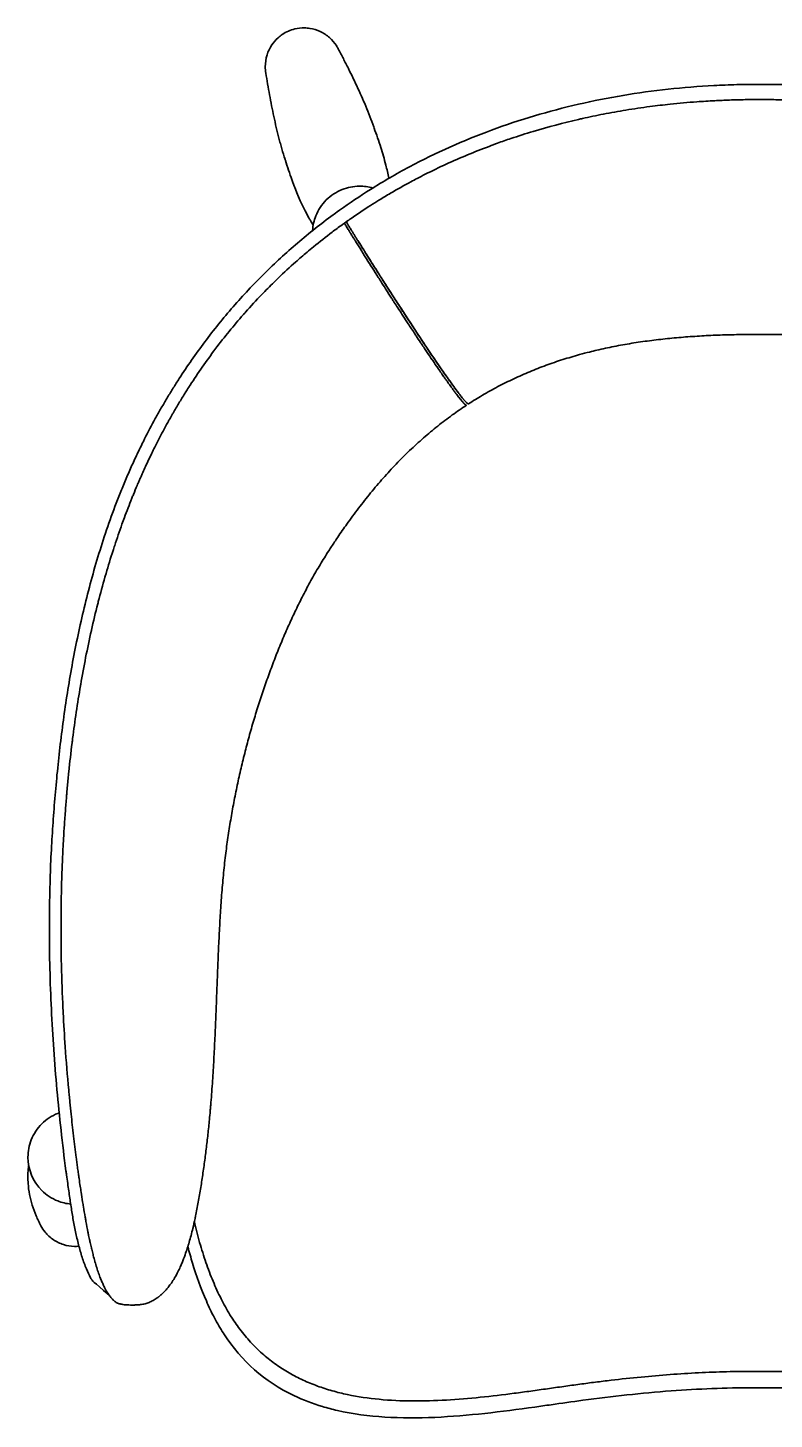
# Model space of a CAD drawing. Header units: millimetres. Extents: x -419 to 2485, y 567 to 1671.
# Drawn here: x 795 to 1113, y 906 to 1499 of the extents above; entities that cross this region are included whole.
import ezdxf

# ---------------------------------------------------------------- set-up
doc = ezdxf.new("R2010")
doc.units = ezdxf.units.MM
doc.header["$LTSCALE"] = 0.7

# ---------------------------------------------------------------- blocks, each defined once
blk = doc.blocks.new('ManOfParts_FrenchmanStreet_ArmChair')
at = {"linetype": 'Continuous', "lineweight": 35}
blk.add_lwpolyline([(0, 555.08), (0, 555.08)], dxfattribs=at)
blk.add_lwpolyline([(0, 555.08), (0, 555.08)], dxfattribs=at)
for points, knots in [([(-210.57, 562.6), (-210.58, 564.31), (-210.31, 566.02), (-209.8, 567.64), (-209.33, 569.13), (-208.64, 570.55), (-207.78, 571.84), (-207.02, 572.97), (-206.13, 574), (-205.12, 574.91), (-204.55, 575.43), (-203.94, 575.9), (-203.3, 576.33), (-201.66, 577.43), (-199.83, 578.24), (-197.92, 578.69), (-196.6, 579), (-195.23, 579.15), (-193.87, 579.13), (-193.1, 579.12), (-192.32, 579.05), (-191.56, 578.93), (-190.02, 578.69), (-188.52, 578.23), (-187.11, 577.56), (-185.69, 576.9), (-184.37, 576.02), (-183.19, 574.98), (-182.08, 573.99), (-181.09, 572.85), (-180.28, 571.6), (-179.99, 571.15), (-179.72, 570.68), (-179.47, 570.21)], [0, 0, 0, 0, 1, 1, 1, 2, 2, 2, 3, 3, 3, 4, 4, 4, 5, 5, 5, 6, 6, 6, 7, 7, 7, 8, 8, 8, 9, 9, 9, 10, 10, 10, 11, 11, 11, 11]), ([(-179.47, 570.21), (-178.74, 568.81), (-178.02, 567.42), (-177.3, 566.02), (-176.58, 564.62), (-175.86, 563.22), (-175.16, 561.82), (-173.76, 559), (-172.39, 556.17), (-171.07, 553.32), (-169.75, 550.46), (-168.48, 547.59), (-167.29, 544.68), (-166.1, 541.77), (-164.98, 538.83), (-163.97, 535.85)], [0, 0, 0, 0, 1, 1, 1, 2, 2, 2, 3, 3, 3, 4, 4, 4, 5, 5, 5, 5]), ([(-202.08, 523.12), (-202.57, 524.61), (-203.04, 526.11), (-203.48, 527.62), (-203.7, 528.39), (-203.92, 529.15), (-204.13, 529.92), (-204.34, 530.67), (-204.54, 531.42), (-204.73, 532.17), (-205.53, 535.21), (-206.24, 538.27), (-206.91, 541.35), (-207.57, 544.42), (-208.18, 547.5), (-208.74, 550.6), (-209.03, 552.14), (-209.3, 553.69), (-209.56, 555.24), (-209.83, 556.79), (-210.09, 558.34), (-210.34, 559.89)], [0, 0, 0, 0, 1, 1, 1, 2, 2, 2, 3, 3, 3, 4, 4, 4, 5, 5, 5, 6, 6, 6, 7, 7, 7, 7]), ([(-178.88, 501.52), (-174.59, 504.58), (-170.22, 507.51), (-165.78, 510.3), (-160.34, 513.71), (-154.8, 516.92), (-149.16, 519.93), (-137.85, 525.96), (-126.14, 531.18), (-114.13, 535.61), (-102.1, 540.05), (-89.75, 543.7), (-77.18, 546.59), (-70.89, 548.04), (-64.55, 549.29), (-58.16, 550.36), (-51.78, 551.43), (-45.36, 552.31), (-38.9, 553.01), (-32.45, 553.71), (-25.97, 554.23), (-19.48, 554.57), (-16.23, 554.75), (-12.99, 554.87), (-9.74, 554.96), (-6.49, 555.04), (-3.25, 555.08), (0, 555.08)], [0, 0, 0, 0, 1, 1, 1, 2, 2, 2, 3, 3, 3, 4, 4, 4, 5, 5, 5, 6, 6, 6, 7, 7, 7, 8, 8, 8, 9, 9, 9, 9]), ([(178.88, 501.52), (174.59, 504.58), (170.22, 507.51), (165.78, 510.3), (160.34, 513.71), (154.8, 516.92), (149.16, 519.93), (137.85, 525.96), (126.14, 531.18), (114.13, 535.61), (102.1, 540.05), (89.75, 543.7), (77.18, 546.59), (70.89, 548.04), (64.55, 549.29), (58.16, 550.36), (51.78, 551.43), (45.36, 552.31), (38.9, 553.01), (32.45, 553.71), (25.97, 554.23), (19.48, 554.57), (16.23, 554.75), (12.99, 554.87), (9.74, 554.96), (6.49, 555.04), (3.25, 555.08), (0, 555.08)], [0, 0, 0, 0, 1, 1, 1, 2, 2, 2, 3, 3, 3, 4, 4, 4, 5, 5, 5, 6, 6, 6, 7, 7, 7, 8, 8, 8, 9, 9, 9, 9]), ([(0, 548.61), (-0.92, 548.61), (-1.84, 548.6), (-2.75, 548.6), (-5.02, 548.58), (-7.28, 548.54), (-9.54, 548.49), (-10.63, 548.46), (-11.72, 548.43), (-12.82, 548.39), (-14.9, 548.32), (-16.99, 548.23), (-19.07, 548.12), (-21.61, 547.99), (-24.15, 547.83), (-26.69, 547.65), (-30.49, 547.37), (-34.28, 547.03), (-38.07, 546.63), (-40.94, 546.33), (-43.82, 545.99), (-46.68, 545.61), (-50.1, 545.16), (-53.5, 544.66), (-56.89, 544.11), (-60.1, 543.58), (-63.29, 543.01), (-66.48, 542.4), (-69.48, 541.81), (-72.48, 541.18), (-75.47, 540.51), (-76.02, 540.39), (-76.57, 540.27), (-77.12, 540.14), (-83.61, 538.64), (-90.04, 536.95), (-96.4, 535.04), (-99.58, 534.08), (-102.75, 533.07), (-105.9, 532.01), (-107.8, 531.37), (-109.69, 530.71), (-111.58, 530.03), (-112.8, 529.59), (-114.01, 529.14), (-115.22, 528.68), (-121.4, 526.36), (-127.48, 523.83), (-133.47, 521.07), (-136.47, 519.7), (-139.44, 518.27), (-142.39, 516.78), (-143.56, 516.19), (-144.72, 515.59), (-145.88, 514.98), (-146.76, 514.53), (-147.63, 514.07), (-148.5, 513.6), (-151.42, 512.03), (-154.31, 510.41), (-157.17, 508.73), (-158.86, 507.74), (-160.54, 506.73), (-162.2, 505.7), (-163.36, 504.99), (-164.52, 504.26), (-165.67, 503.53), (-168.47, 501.74), (-171.24, 499.9), (-173.98, 497.99), (-174.68, 497.51), (-175.37, 497.02), (-176.07, 496.52)], [0, 0, 0, 0, 1, 1, 1, 2, 2, 2, 3, 3, 3, 4, 4, 4, 5, 5, 5, 6, 6, 6, 7, 7, 7, 8, 8, 8, 9, 9, 9, 10, 10, 10, 11, 11, 11, 12, 12, 12, 13, 13, 13, 14, 14, 14, 15, 15, 15, 16, 16, 16, 17, 17, 17, 18, 18, 18, 19, 19, 19, 20, 20, 20, 21, 21, 21, 22, 22, 22, 23, 23, 23, 24, 24, 24, 24]), ([(0, 548.61), (0.92, 548.61), (1.84, 548.6), (2.75, 548.6), (5.02, 548.58), (7.28, 548.54), (9.54, 548.49), (10.63, 548.46), (11.72, 548.43), (12.82, 548.39), (14.9, 548.32), (16.99, 548.23), (19.07, 548.12), (21.61, 547.99), (24.15, 547.83), (26.69, 547.65), (30.49, 547.37), (34.28, 547.03), (38.07, 546.63), (40.94, 546.33), (43.82, 545.99), (46.68, 545.61), (50.1, 545.16), (53.5, 544.66), (56.89, 544.11), (60.1, 543.58), (63.29, 543.01), (66.48, 542.4), (69.48, 541.81), (72.48, 541.18), (75.47, 540.51), (76.02, 540.39), (76.57, 540.27), (77.12, 540.14), (83.61, 538.64), (90.04, 536.95), (96.4, 535.04), (99.58, 534.08), (102.75, 533.07), (105.9, 532.01), (107.8, 531.37), (109.69, 530.71), (111.58, 530.03), (112.8, 529.59), (114.01, 529.14), (115.22, 528.68), (121.4, 526.36), (127.48, 523.83), (133.47, 521.07), (136.47, 519.7), (139.44, 518.27), (142.39, 516.78), (143.56, 516.19), (144.72, 515.59), (145.88, 514.98), (146.76, 514.53), (147.63, 514.07), (148.5, 513.6), (151.42, 512.03), (154.31, 510.41), (157.17, 508.73), (158.86, 507.74), (160.54, 506.73), (162.2, 505.7), (163.36, 504.99), (164.52, 504.26), (165.67, 503.53), (168.47, 501.74), (171.24, 499.9), (173.98, 497.99), (174.68, 497.51), (175.37, 497.02), (176.07, 496.52)], [0, 0, 0, 0, 1, 1, 1, 2, 2, 2, 3, 3, 3, 4, 4, 4, 5, 5, 5, 6, 6, 6, 7, 7, 7, 8, 8, 8, 9, 9, 9, 10, 10, 10, 11, 11, 11, 12, 12, 12, 13, 13, 13, 14, 14, 14, 15, 15, 15, 16, 16, 16, 17, 17, 17, 18, 18, 18, 19, 19, 19, 20, 20, 20, 21, 21, 21, 22, 22, 22, 23, 23, 23, 24, 24, 24, 24]), ([(-164.19, 536.46), (-163.18, 533.76), (-162.22, 531.01), (-161.32, 528.17), (-160.57, 525.78), (-159.85, 523.3), (-159.19, 520.7), (-158.74, 518.9), (-158.3, 517), (-157.92, 515.05)], [0, 0, 0, 0, 1, 1, 1, 2, 2, 2, 3, 3, 3, 3]), ([(-190.14, 495.12), (-190.55, 495.77), (-190.94, 496.41), (-191.32, 497.05), (-191.54, 497.43), (-191.76, 497.81), (-191.97, 498.19), (-192.72, 499.51), (-193.41, 500.82), (-194.05, 502.12), (-196.25, 506.55), (-198.07, 511.11), (-199.58, 515.39), (-200.57, 518.19), (-201.46, 520.98), (-202.27, 523.74)], [1.53144, 1.53144, 1.53144, 1.53144, 2, 2, 2, 3, 3, 3, 4, 4, 4, 5, 5, 5, 6, 6, 6, 6]), ([(-190.41, 492.8), (-190.28, 494.94), (-189.82, 497.05), (-189.02, 499.05), (-188.01, 501.59), (-186.49, 503.9), (-184.56, 505.84), (-182.63, 507.76), (-180.33, 509.28), (-177.79, 510.28), (-175.46, 511.21), (-172.97, 511.69), (-170.46, 511.7), (-168.54, 511.71), (-166.64, 511.44), (-164.8, 510.91)], [0.152973, 0.152973, 0.152973, 0.152973, 1, 1, 1, 2, 2, 2, 3, 3, 3, 4, 4, 4, 4.867088, 4.867088, 4.867088, 4.867088]), ([(-295.47, 92.41), (-296.23, 98.18), (-296.93, 103.95), (-297.57, 109.73), (-298.21, 115.47), (-298.78, 121.2), (-299.3, 126.95), (-300.33, 138.36), (-301.13, 149.76), (-301.68, 161.22), (-302.23, 172.7), (-302.53, 184.13), (-302.53, 195.64), (-302.54, 203.18), (-302.42, 210.56), (-302.16, 218.11), (-302.02, 222.21), (-301.83, 226.5), (-301.6, 230.61), (-301.39, 234.55), (-301.15, 238.24), (-300.86, 242.18), (-300.59, 246.05), (-300.28, 249.92), (-299.95, 253.79), (-299.27, 261.53), (-298.47, 269.28), (-297.51, 277.02), (-296.55, 284.78), (-295.43, 292.54), (-294.14, 300.28), (-292.84, 308.05), (-291.37, 315.8), (-289.68, 323.52), (-288.83, 327.39), (-287.93, 331.26), (-286.98, 335.11), (-286.02, 338.97), (-285.01, 342.82), (-283.93, 346.66), (-282.85, 350.51), (-281.71, 354.34), (-280.5, 358.15), (-279.29, 361.98), (-278.02, 365.79), (-276.67, 369.58), (-275.32, 373.39), (-273.89, 377.17), (-272.39, 380.92), (-271.64, 382.81), (-270.87, 384.68), (-270.08, 386.55), (-269.68, 387.49), (-269.28, 388.43), (-268.88, 389.36), (-268.47, 390.29), (-268.06, 391.23), (-267.64, 392.16), (-266.81, 394.01), (-265.98, 395.8), (-265.12, 397.64), (-264.26, 399.45), (-263.38, 401.26), (-262.49, 403.05), (-261.03, 405.96), (-259.53, 408.85), (-257.97, 411.71), (-257.6, 412.38), (-257.23, 413.06), (-256.86, 413.73), (-256.48, 414.41), (-256.09, 415.09), (-255.71, 415.77), (-255.33, 416.45), (-254.94, 417.12), (-254.55, 417.8), (-253.77, 419.14), (-252.98, 420.48), (-252.18, 421.82), (-251.38, 423.15), (-250.56, 424.49), (-249.74, 425.81), (-248.91, 427.14), (-248.07, 428.47), (-247.21, 429.79), (-243.79, 435.08), (-240.16, 440.29), (-236.34, 445.38), (-232.5, 450.5), (-228.46, 455.49), (-224.25, 460.33), (-220.02, 465.19), (-215.61, 469.89), (-211.04, 474.42), (-206.45, 478.96), (-201.71, 483.33), (-196.82, 487.5), (-191.91, 491.69), (-186.87, 495.69), (-181.7, 499.48), (-181.05, 499.96), (-180.4, 500.43), (-178.88, 501.52)], [0, 0, 0, 0, 1, 1, 1, 2, 2, 2, 3, 3, 3, 4, 4, 4, 5, 5, 5, 6, 6, 6, 7, 7, 7, 8, 8, 8, 9, 9, 9, 10, 10, 10, 11, 11, 11, 12, 12, 12, 13, 13, 13, 14, 14, 14, 15, 15, 15, 16, 16, 16, 17, 17, 17, 18, 18, 18, 19, 19, 19, 20, 20, 20, 21, 21, 21, 22, 22, 22, 23, 23, 23, 24, 24, 24, 25, 25, 25, 26, 26, 26, 27, 27, 27, 28, 28, 28, 29, 29, 29, 30, 30, 30, 31, 31, 31, 32, 32, 32, 33, 33, 33, 33.976838, 33.976838, 33.976838, 33.976838]), ([(-176.07, 496.52), (-177.21, 495.71), (-177.54, 495.48), (-177.86, 495.24), (-179.28, 494.22), (-180.69, 493.18), (-182.09, 492.12), (-184.75, 490.11), (-187.38, 488.05), (-189.97, 485.93), (-190.91, 485.16), (-191.84, 484.38), (-192.77, 483.6), (-194.41, 482.23), (-196.02, 480.83), (-197.63, 479.41), (-200.13, 477.19), (-202.59, 474.92), (-205, 472.6), (-205.61, 472.01), (-206.22, 471.43), (-206.82, 470.83), (-208.61, 469.08), (-210.37, 467.3), (-212.11, 465.5), (-214.43, 463.07), (-216.72, 460.6), (-218.95, 458.08), (-219.26, 457.73), (-219.57, 457.38), (-219.88, 457.03), (-224, 452.33), (-227.94, 447.49), (-231.7, 442.52), (-231.74, 442.46), (-231.79, 442.39), (-231.84, 442.33), (-235.63, 437.3), (-239.22, 432.16), (-242.6, 426.93), (-242.67, 426.82), (-242.74, 426.72), (-242.81, 426.61), (-243.25, 425.92), (-243.7, 425.22), (-244.14, 424.53), (-244.46, 424.02), (-244.78, 423.51), (-245.09, 423), (-245.21, 422.82), (-245.32, 422.63), (-245.44, 422.45), (-245.87, 421.75), (-246.29, 421.06), (-246.72, 420.36), (-246.93, 420.01), (-247.14, 419.66), (-247.35, 419.31), (-247.4, 419.22), (-247.46, 419.13), (-247.51, 419.04), (-247.67, 418.78), (-247.82, 418.52), (-247.98, 418.25), (-248.4, 417.55), (-248.81, 416.85), (-249.22, 416.15), (-249.42, 415.8), (-249.63, 415.44), (-249.83, 415.09), (-249.83, 415.08), (-249.84, 415.07), (-249.84, 415.06), (-249.96, 414.86), (-250.08, 414.66), (-250.19, 414.45), (-250.4, 414.1), (-250.6, 413.75), (-250.8, 413.4), (-250.86, 413.29), (-250.92, 413.17), (-250.99, 413.06), (-251.12, 412.82), (-251.26, 412.57), (-251.4, 412.33), (-251.64, 411.9), (-251.88, 411.47), (-252.11, 411.05), (-252.27, 410.77), (-252.42, 410.49), (-252.58, 410.21), (-252.77, 409.86), (-252.96, 409.51), (-253.15, 409.16), (-253.17, 409.13), (-253.19, 409.09), (-253.21, 409.05), (-253.82, 407.93), (-254.42, 406.8), (-255.02, 405.66), (-255.8, 404.16), (-256.58, 402.65), (-257.34, 401.14), (-257.44, 400.93), (-257.54, 400.73), (-257.65, 400.52), (-258.06, 399.69), (-258.47, 398.85), (-258.88, 398.01), (-259.34, 397.07), (-259.79, 396.13), (-260.23, 395.18), (-260.24, 395.18), (-260.24, 395.18), (-260.24, 395.18), (-260.68, 394.24), (-261.12, 393.29), (-261.56, 392.34), (-261.95, 391.49), (-262.33, 390.64), (-262.72, 389.79), (-262.75, 389.71), (-262.79, 389.62), (-262.83, 389.54), (-263.04, 389.06), (-263.26, 388.58), (-263.47, 388.1), (-263.62, 387.75), (-263.77, 387.4), (-263.93, 387.05), (-263.98, 386.92), (-264.04, 386.79), (-264.1, 386.65), (-264.31, 386.17), (-264.52, 385.69), (-264.73, 385.2), (-264.85, 384.91), (-264.98, 384.61), (-265.1, 384.31), (-265.65, 383.03), (-266.18, 381.74), (-266.71, 380.45), (-266.93, 379.91), (-267.16, 379.36), (-267.38, 378.81), (-268.48, 376.07), (-269.53, 373.33), (-270.56, 370.57), (-270.91, 369.61), (-271.26, 368.66), (-271.6, 367.71), (-272.67, 364.73), (-273.7, 361.74), (-274.69, 358.73), (-274.93, 357.99), (-275.17, 357.25), (-275.41, 356.5), (-276.45, 353.28), (-277.44, 350.05), (-278.38, 346.8), (-278.54, 346.28), (-278.69, 345.75), (-278.84, 345.22), (-279.84, 341.75), (-280.78, 338.27), (-281.68, 334.78), (-281.76, 334.47), (-281.84, 334.16), (-281.91, 333.86), (-282.86, 330.15), (-283.75, 326.42), (-284.59, 322.69), (-284.61, 322.61), (-284.63, 322.53), (-284.65, 322.45), (-286.36, 314.83), (-287.87, 307.18), (-289.19, 299.51), (-289.22, 299.32), (-289.26, 299.13), (-289.29, 298.94), (-290.57, 291.47), (-291.67, 283.98), (-292.62, 276.48), (-292.7, 275.85), (-292.78, 275.22), (-292.86, 274.59), (-293.36, 270.52), (-293.82, 266.45), (-294.24, 262.37), (-294.44, 260.34), (-294.64, 258.32), (-294.83, 256.29), (-294.91, 255.33), (-295, 254.38), (-295.08, 253.42), (-295.09, 253.35), (-295.09, 253.29), (-295.1, 253.23), (-295.15, 252.7), (-295.19, 252.18), (-295.23, 251.65), (-295.41, 249.62), (-295.57, 247.58), (-295.72, 245.55), (-295.81, 244.32), (-295.9, 243.1), (-295.99, 241.88), (-296.04, 241.08), (-296.1, 240.28), (-296.15, 239.48), (-296.28, 237.47), (-296.41, 235.46), (-296.52, 233.44), (-296.58, 232.41), (-296.63, 231.38), (-296.69, 230.35), (-296.74, 229.27), (-296.8, 228.19), (-296.85, 227.11), (-296.95, 224.88), (-297.04, 222.65), (-297.13, 220.42), (-297.16, 219.52), (-297.19, 218.63), (-297.22, 217.73), (-297.23, 217.4), (-297.24, 217.07), (-297.25, 216.75), (-297.32, 214.72), (-297.37, 212.68), (-297.41, 210.65), (-297.5, 206.65), (-297.55, 202.65), (-297.56, 198.65), (-297.57, 197.39), (-297.57, 196.14), (-297.57, 194.89), (-297.56, 193.78), (-297.56, 192.68), (-297.55, 191.57), (-297.53, 188.46), (-297.49, 185.35), (-297.43, 182.25), (-297.31, 176.07), (-297.11, 169.9), (-296.83, 163.74), (-296.77, 162.39), (-296.71, 161.05), (-296.64, 159.7), (-296.4, 154.89), (-296.11, 150.08), (-295.78, 145.27), (-295.35, 139.11), (-294.85, 132.96), (-294.28, 126.81), (-294.22, 126.1), (-294.15, 125.38), (-294.08, 124.66), (-293.99, 123.67), (-293.89, 122.68), (-293.79, 121.7), (-293.62, 119.99), (-293.45, 118.29), (-293.27, 116.59), (-292.94, 113.5), (-292.6, 110.42), (-292.23, 107.34), (-292.23, 107.27), (-292.22, 107.21), (-292.21, 107.14), (-291.86, 104.13), (-291.48, 101.12), (-291.09, 98.11), (-290.99, 97.33), (-290.89, 96.55), (-290.79, 95.78), (-290.69, 95), (-290.58, 94.23), (-290.48, 93.45), (-290.37, 92.68), (-290.26, 91.9), (-290.16, 91.12), (-290.13, 90.93), (-290.1, 90.73), (-290.08, 90.54), (-290.05, 90.34), (-290.02, 90.15), (-289.99, 89.96), (-289.99, 89.89), (-289.98, 89.83), (-289.97, 89.76), (-289.96, 89.7), (-289.95, 89.64), (-289.94, 89.59)], [0, 0, 0, 0, 1, 1, 1, 2, 2, 2, 3, 3, 3, 4, 4, 4, 5, 5, 5, 6, 6, 6, 7, 7, 7, 8, 8, 8, 9, 9, 9, 10, 10, 10, 11, 11, 11, 12, 12, 12, 13, 13, 13, 14, 14, 14, 15, 15, 15, 16, 16, 16, 17, 17, 17, 18, 18, 18, 19, 19, 19, 20, 20, 20, 21, 21, 21, 22, 22, 22, 23, 23, 23, 24, 24, 24, 25, 25, 25, 26, 26, 26, 27, 27, 27, 28, 28, 28, 29, 29, 29, 30, 30, 30, 31, 31, 31, 32, 32, 32, 33, 33, 33, 34, 34, 34, 35, 35, 35, 36, 36, 36, 37, 37, 37, 38, 38, 38, 39, 39, 39, 40, 40, 40, 41, 41, 41, 42, 42, 42, 43, 43, 43, 44, 44, 44, 45, 45, 45, 46, 46, 46, 47, 47, 47, 48, 48, 48, 49, 49, 49, 50, 50, 50, 51, 51, 51, 52, 52, 52, 53, 53, 53, 54, 54, 54, 55, 55, 55, 56, 56, 56, 57, 57, 57, 58, 58, 58, 59, 59, 59, 60, 60, 60, 61, 61, 61, 62, 62, 62, 63, 63, 63, 64, 64, 64, 65, 65, 65, 66, 66, 66, 67, 67, 67, 68, 68, 68, 69, 69, 69, 70, 70, 70, 71, 71, 71, 72, 72, 72, 73, 73, 73, 74, 74, 74, 75, 75, 75, 76, 76, 76, 77, 77, 77, 78, 78, 78, 79, 79, 79, 80, 80, 80, 81, 81, 81, 82, 82, 82, 83, 83, 83, 84, 84, 84, 85, 85, 85, 86, 86, 86, 87, 87, 87, 88, 88, 88, 89, 89, 89, 90, 90, 90, 91, 91, 91, 92, 92, 92, 93, 93, 93, 94, 94, 94, 95, 95, 95, 96, 96, 96, 97, 97, 97, 98, 98, 98, 98]), ([(-174.6, 492.25), (-174.66, 492.35), (-174.72, 492.45), (-174.78, 492.54), (-174.94, 492.79), (-175.09, 493.04), (-175.25, 493.29), (-175.56, 493.79), (-175.86, 494.28), (-176.16, 494.76), (-176.41, 495.16), (-176.65, 495.56), (-176.88, 495.94)], [0, 0, 0, 0, 1, 1, 1, 2, 2, 2, 3, 3, 3, 4, 4, 4, 4]), ([(-176.07, 496.52), (-175.82, 496.11), (-175.55, 495.68), (-175.29, 495.24), (-174.99, 494.77), (-174.69, 494.28), (-174.38, 493.78), (-174.23, 493.54), (-174.08, 493.29), (-173.92, 493.04), (-173.88, 492.97), (-173.83, 492.9), (-173.79, 492.83)], [0, 0, 0, 0, 1, 1, 1, 2, 2, 2, 3, 3, 3, 4, 4, 4, 4]), ([(-172, 488.08), (-172.25, 488.48), (-172.49, 488.87), (-172.74, 489.27), (-172.96, 489.62), (-173.18, 489.97), (-173.4, 490.32), (-173.52, 490.52), (-173.65, 490.72), (-173.77, 490.92), (-173.89, 491.11), (-174.01, 491.31), (-174.13, 491.5), (-174.26, 491.7), (-174.39, 491.9), (-174.51, 492.1), (-174.54, 492.15), (-174.57, 492.2), (-174.6, 492.25), (-174.6, 492.25), (-174.6, 492.25), (-174.6, 492.25)], [0, 0, 0, 0, 1, 1, 1, 2, 2, 2, 3, 3, 3, 4, 4, 4, 5, 5, 5, 6, 6, 6, 7, 7, 7, 7]), ([(-173.79, 492.83), (-173.77, 492.8), (-173.76, 492.77), (-173.74, 492.74), (-173.71, 492.7), (-173.68, 492.65), (-173.65, 492.6), (-173.53, 492.4), (-173.4, 492.2), (-173.28, 492), (-173.16, 491.81), (-173.04, 491.61), (-172.91, 491.42), (-172.79, 491.22), (-172.67, 491.02), (-172.54, 490.83), (-172.33, 490.48), (-172.11, 490.13), (-171.89, 489.78), (-171.65, 489.39), (-171.41, 489.01), (-171.17, 488.62)], [0, 0, 0, 0, 1, 1, 1, 2, 2, 2, 3, 3, 3, 4, 4, 4, 5, 5, 5, 6, 6, 6, 7, 7, 7, 7]), ([(-171.98, 488.05), (-171.24, 486.87), (-170.51, 485.69), (-169.76, 484.51), (-169.35, 483.85), (-168.94, 483.2), (-168.52, 482.54), (-167.77, 481.34), (-167.01, 480.14), (-166.26, 478.94), (-166.22, 478.87), (-166.17, 478.81), (-166.13, 478.74), (-165.34, 477.48), (-164.54, 476.23), (-163.75, 474.97), (-163.42, 474.45), (-163.09, 473.93), (-162.76, 473.41), (-162.3, 472.69), (-161.84, 471.97), (-161.38, 471.25), (-160.68, 470.16), (-159.99, 469.08), (-159.31, 468), (-159.22, 467.86), (-159.13, 467.73), (-159.04, 467.59), (-158.27, 466.38), (-157.5, 465.19), (-156.74, 464.01), (-156.48, 463.6), (-156.21, 463.19), (-155.95, 462.77), (-155.46, 462.02), (-154.98, 461.28), (-154.5, 460.54), (-153.9, 459.6), (-153.3, 458.68), (-152.71, 457.77), (-152.58, 457.58), (-152.45, 457.38), (-152.33, 457.19), (-151.62, 456.09), (-150.92, 455.02), (-150.23, 453.97), (-150.03, 453.67), (-149.84, 453.37), (-149.64, 453.07), (-149.16, 452.33), (-148.69, 451.61), (-148.22, 450.9), (-147.72, 450.15), (-147.23, 449.4), (-146.75, 448.67), (-146.6, 448.44), (-146.44, 448.21), (-146.29, 447.98), (-145.67, 447.03), (-145.05, 446.11), (-144.45, 445.21), (-144.32, 445.01), (-144.18, 444.8), (-144.05, 444.6), (-143.59, 443.92), (-143.14, 443.25), (-142.7, 442.59), (-142.31, 442), (-141.92, 441.42), (-141.54, 440.85), (-140.82, 439.79), (-140.14, 438.78), (-139.47, 437.8), (-139.39, 437.68), (-139.31, 437.56), (-139.22, 437.43), (-138.48, 436.34), (-137.77, 435.31), (-137.1, 434.33), (-136.93, 434.08), (-136.76, 433.84), (-136.6, 433.6), (-136.1, 432.88), (-135.62, 432.19), (-135.16, 431.53), (-134.78, 430.99), (-134.42, 430.47), (-134.06, 429.96), (-133.83, 429.64), (-133.61, 429.33), (-133.39, 429.02), (-133.03, 428.5), (-132.67, 428), (-132.33, 427.52), (-132.17, 427.3), (-132.01, 427.07), (-131.85, 426.86), (-131.83, 426.84), (-131.82, 426.81), (-131.8, 426.79), (-131.48, 426.34), (-131.16, 425.91), (-130.86, 425.5), (-130.7, 425.27), (-130.54, 425.06), (-130.38, 424.84), (-130.24, 424.64), (-130.09, 424.45), (-129.95, 424.26), (-129.66, 423.87), (-129.39, 423.51), (-129.12, 423.16), (-129.12, 423.15), (-129.12, 423.15), (-129.11, 423.14), (-129.07, 423.09), (-129.03, 423.04), (-128.99, 422.98)], [0, 0, 0, 0, 1, 1, 1, 2, 2, 2, 3, 3, 3, 4, 4, 4, 5, 5, 5, 6, 6, 6, 7, 7, 7, 8, 8, 8, 9, 9, 9, 10, 10, 10, 11, 11, 11, 12, 12, 12, 13, 13, 13, 14, 14, 14, 15, 15, 15, 16, 16, 16, 17, 17, 17, 18, 18, 18, 19, 19, 19, 20, 20, 20, 21, 21, 21, 22, 22, 22, 23, 23, 23, 24, 24, 24, 25, 25, 25, 26, 26, 26, 27, 27, 27, 28, 28, 28, 29, 29, 29, 30, 30, 30, 31, 31, 31, 32, 32, 32, 33, 33, 33, 34, 34, 34, 35, 35, 35, 36, 36, 36, 37, 37, 37, 38, 38, 38, 39, 39, 39, 39]), ([(-171.15, 488.6), (-169.46, 485.9), (-167.76, 483.19), (-166.06, 480.5), (-165.21, 479.15), (-164.36, 477.8), (-163.5, 476.45), (-162.65, 475.1), (-161.79, 473.76), (-160.94, 472.41)], [0, 0, 0, 0, 1, 1, 1, 2, 2, 2, 3, 3, 3, 3]), ([(-128.31, 423.75), (-128.31, 423.75), (-128.31, 423.75), (-128.31, 423.75), (-128.58, 424.1), (-128.86, 424.48), (-129.15, 424.87), (-129.28, 425.04), (-129.41, 425.22), (-129.54, 425.39), (-129.71, 425.63), (-129.89, 425.87), (-130.07, 426.11), (-130.36, 426.51), (-130.66, 426.92), (-130.97, 427.34), (-131, 427.39), (-131.03, 427.43), (-131.06, 427.48), (-131.53, 428.13), (-132.03, 428.83), (-132.56, 429.57), (-132.79, 429.9), (-133.03, 430.24), (-133.28, 430.59), (-133.62, 431.07), (-133.96, 431.56), (-134.32, 432.08), (-134.8, 432.77), (-135.3, 433.48), (-135.82, 434.23), (-135.97, 434.45), (-136.12, 434.66), (-136.27, 434.88), (-136.94, 435.86), (-137.65, 436.9), (-138.39, 437.99), (-138.49, 438.13), (-138.6, 438.28), (-138.7, 438.44), (-139.34, 439.39), (-140.02, 440.38), (-140.71, 441.41), (-141.11, 442), (-141.51, 442.6), (-141.93, 443.22), (-142.35, 443.85), (-142.78, 444.5), (-143.22, 445.16), (-143.37, 445.38), (-143.52, 445.61), (-143.68, 445.84), (-144.27, 446.73), (-144.89, 447.66), (-145.51, 448.61), (-145.65, 448.81), (-145.79, 449.02), (-145.93, 449.23), (-146.42, 449.98), (-146.92, 450.74), (-147.44, 451.52), (-147.89, 452.21), (-148.35, 452.91), (-148.82, 453.63), (-149.03, 453.94), (-149.24, 454.26), (-149.45, 454.58), (-150.13, 455.63), (-150.83, 456.7), (-151.54, 457.79), (-151.65, 457.97), (-151.77, 458.15), (-151.89, 458.34), (-152.49, 459.25), (-153.09, 460.19), (-153.71, 461.13), (-154.18, 461.86), (-154.65, 462.6), (-155.13, 463.34), (-155.4, 463.76), (-155.67, 464.17), (-155.94, 464.6), (-156.69, 465.77), (-157.46, 466.95), (-158.23, 468.16), (-158.31, 468.29), (-158.4, 468.43), (-158.49, 468.57), (-159.18, 469.64), (-159.87, 470.72), (-160.56, 471.81), (-161.02, 472.53), (-161.48, 473.25), (-161.94, 473.98), (-162.27, 474.49), (-162.59, 475.01), (-162.92, 475.52), (-163.71, 476.77), (-164.5, 478.02), (-165.3, 479.28), (-165.35, 479.35), (-165.4, 479.43), (-165.45, 479.51), (-166.19, 480.69), (-166.94, 481.88), (-167.68, 483.06), (-168.1, 483.73), (-168.53, 484.41), (-168.95, 485.09), (-169.69, 486.26), (-170.42, 487.43), (-171.15, 488.59)], [0, 0, 0, 0, 1, 1, 1, 2, 2, 2, 3, 3, 3, 4, 4, 4, 5, 5, 5, 6, 6, 6, 7, 7, 7, 8, 8, 8, 9, 9, 9, 10, 10, 10, 11, 11, 11, 12, 12, 12, 13, 13, 13, 14, 14, 14, 15, 15, 15, 16, 16, 16, 17, 17, 17, 18, 18, 18, 19, 19, 19, 20, 20, 20, 21, 21, 21, 22, 22, 22, 23, 23, 23, 24, 24, 24, 25, 25, 25, 26, 26, 26, 27, 27, 27, 28, 28, 28, 29, 29, 29, 30, 30, 30, 31, 31, 31, 32, 32, 32, 33, 33, 33, 34, 34, 34, 35, 35, 35, 36, 36, 36, 37, 37, 37, 37]), ([(-160.74, 472.1), (-160.08, 471.07), (-159.42, 470.04), (-158.76, 469.01), (-158.12, 467.99), (-157.47, 466.98), (-156.82, 465.97), (-156.15, 464.93), (-155.48, 463.9), (-154.82, 462.86), (-154.17, 461.86), (-153.52, 460.85), (-152.86, 459.84), (-150.22, 455.77), (-147.56, 451.71), (-144.88, 447.66), (-142.2, 443.61), (-139.49, 439.58), (-136.74, 435.58), (-135.37, 433.57), (-133.98, 431.58), (-132.58, 429.6), (-131.8, 428.51), (-131.03, 427.42), (-130.24, 426.34), (-129.59, 425.46), (-128.95, 424.58), (-128.29, 423.71)], [0, 0, 0, 0, 1, 1, 1, 2, 2, 2, 3, 3, 3, 4, 4, 4, 5, 5, 5, 6, 6, 6, 7, 7, 7, 8, 8, 8, 9, 9, 9, 9]), ([(0, 448.59), (-2.64, 448.59), (-5.26, 448.58), (-7.89, 448.54), (-10.53, 448.49), (-13.2, 448.43), (-15.83, 448.34), (-18.45, 448.26), (-21.05, 448.15), (-23.66, 448.01), (-26.28, 447.86), (-28.9, 447.69), (-31.49, 447.49), (-34.08, 447.29), (-36.66, 447.06), (-39.23, 446.8), (-41.79, 446.53), (-44.35, 446.24), (-46.89, 445.9), (-49.43, 445.57), (-51.95, 445.2), (-54.47, 444.79), (-56.98, 444.38), (-59.48, 443.93), (-61.96, 443.44), (-64.44, 442.95), (-66.91, 442.42), (-69.36, 441.84), (-70.31, 441.62), (-71.34, 441.37), (-72.44, 441.09), (-73.85, 440.74), (-75.25, 440.37), (-76.65, 439.98), (-79.06, 439.32), (-81.46, 438.61), (-83.84, 437.85), (-86.22, 437.1), (-88.58, 436.29), (-90.92, 435.44), (-93.26, 434.58), (-95.58, 433.68), (-97.89, 432.72), (-100.19, 431.76), (-102.47, 430.75), (-104.74, 429.69), (-107, 428.63), (-109.25, 427.51), (-111.47, 426.34), (-113.7, 425.17), (-115.9, 423.94), (-118.08, 422.66), (-120.07, 421.48), (-122.04, 420.27), (-123.99, 419.01)], [0, 0, 0, 0, 1, 1, 1, 2, 2, 2, 3, 3, 3, 4, 4, 4, 5, 5, 5, 6, 6, 6, 7, 7, 7, 8, 8, 8, 9, 9, 9, 10, 10, 10, 11, 11, 11, 12, 12, 12, 13, 13, 13, 14, 14, 14, 15, 15, 15, 16, 16, 16, 17, 17, 17, 18, 18, 18, 18]), ([(0, 448.59), (2.64, 448.59), (5.26, 448.58), (7.89, 448.54), (10.53, 448.49), (13.2, 448.43), (15.83, 448.34), (18.45, 448.26), (21.05, 448.15), (23.66, 448.01), (26.28, 447.86), (28.9, 447.69), (31.49, 447.49), (34.08, 447.29), (36.66, 447.06), (39.23, 446.8), (41.79, 446.53), (44.35, 446.24), (46.89, 445.9), (49.43, 445.57), (51.95, 445.2), (54.47, 444.79), (56.98, 444.38), (59.48, 443.93), (61.96, 443.44), (64.44, 442.95), (66.91, 442.42), (69.36, 441.84), (70.31, 441.62), (71.34, 441.37), (72.44, 441.09), (73.85, 440.74), (75.25, 440.37), (76.65, 439.98), (79.06, 439.32), (81.46, 438.61), (83.84, 437.85), (86.22, 437.1), (88.58, 436.29), (90.92, 435.44), (93.26, 434.58), (95.58, 433.68), (97.89, 432.72), (100.19, 431.76), (102.47, 430.75), (104.74, 429.69), (107, 428.63), (109.25, 427.51), (111.47, 426.34), (113.7, 425.17), (115.9, 423.94), (118.08, 422.66), (120.07, 421.48), (122.04, 420.27), (123.99, 419.01)], [0, 0, 0, 0, 1, 1, 1, 2, 2, 2, 3, 3, 3, 4, 4, 4, 5, 5, 5, 6, 6, 6, 7, 7, 7, 8, 8, 8, 9, 9, 9, 10, 10, 10, 11, 11, 11, 12, 12, 12, 13, 13, 13, 14, 14, 14, 15, 15, 15, 16, 16, 16, 17, 17, 17, 18, 18, 18, 18]), ([(-128.99, 422.98), (-128.77, 422.69), (-128.55, 422.41), (-128.35, 422.14), (-128.24, 422), (-128.13, 421.86), (-128.02, 421.73), (-127.83, 421.48), (-127.64, 421.24), (-127.46, 421.02), (-127.33, 420.86), (-127.21, 420.71), (-127.09, 420.57), (-127.02, 420.49), (-126.96, 420.41), (-126.89, 420.33), (-126.71, 420.11), (-126.53, 419.91), (-126.37, 419.73), (-126.35, 419.7), (-126.33, 419.68), (-126.31, 419.66), (-126.17, 419.5), (-126.04, 419.36), (-125.92, 419.23), (-125.84, 419.15), (-125.76, 419.07), (-125.69, 419), (-125.66, 418.97), (-125.63, 418.94), (-125.6, 418.91), (-125.48, 418.8), (-125.38, 418.71), (-125.28, 418.63), (-125.26, 418.62), (-125.24, 418.6), (-125.22, 418.59), (-125.18, 418.56), (-125.14, 418.53), (-125.11, 418.51), (-125.06, 418.49), (-125.02, 418.47), (-124.99, 418.45), (-124.96, 418.45), (-124.94, 418.44), (-124.92, 418.44), (-124.92, 418.44), (-124.92, 418.44), (-124.92, 418.44), (-124.88, 418.43), (-124.85, 418.44), (-124.83, 418.45)], [0, 0, 0, 0, 1, 1, 1, 2, 2, 2, 3, 3, 3, 4, 4, 4, 5, 5, 5, 6, 6, 6, 7, 7, 7, 8, 8, 8, 9, 9, 9, 10, 10, 10, 11, 11, 11, 12, 12, 12, 13, 13, 13, 14, 14, 14, 15, 15, 15, 16, 16, 16, 17, 17, 17, 17]), ([(-124.96, 418.37), (-125.03, 418.41), (-125.1, 418.47), (-125.18, 418.52), (-125.29, 418.61), (-125.41, 418.71), (-125.54, 418.84), (-125.64, 418.94), (-125.75, 419.05), (-125.88, 419.18), (-126.02, 419.33), (-126.17, 419.5), (-126.34, 419.69), (-126.51, 419.87), (-126.68, 420.08), (-126.87, 420.31), (-127.05, 420.52), (-127.24, 420.75), (-127.45, 421.01), (-127.72, 421.35), (-128.02, 421.73), (-128.34, 422.14), (-128.55, 422.4), (-128.77, 422.69), (-128.99, 422.98)], [0, 0, 0, 0, 1, 1, 1, 2, 2, 2, 3, 3, 3, 4, 4, 4, 5, 5, 5, 6, 6, 6, 7, 7, 7, 8, 8, 8, 8]), ([(-124.22, 419.04), (-124.24, 419.05), (-124.26, 419.06), (-124.28, 419.07), (-124.31, 419.09), (-124.34, 419.11), (-124.38, 419.14), (-124.4, 419.16), (-124.43, 419.18), (-124.45, 419.2), (-124.55, 419.27), (-124.66, 419.37), (-124.78, 419.49), (-124.8, 419.51), (-124.82, 419.53), (-124.84, 419.55), (-124.92, 419.63), (-125.01, 419.71), (-125.1, 419.81), (-125.21, 419.93), (-125.33, 420.06), (-125.46, 420.2), (-125.49, 420.24), (-125.52, 420.27), (-125.56, 420.31), (-125.72, 420.49), (-125.89, 420.7), (-126.08, 420.92), (-126.14, 420.99), (-126.19, 421.05), (-126.24, 421.12), (-126.37, 421.27), (-126.51, 421.44), (-126.65, 421.62), (-126.82, 421.83), (-127, 422.05), (-127.18, 422.28), (-127.3, 422.43), (-127.42, 422.58), (-127.54, 422.75), (-127.78, 423.05), (-128.02, 423.37), (-128.28, 423.71), (-128.28, 423.71), (-128.29, 423.71), (-128.29, 423.71)], [0, 0, 0, 0, 1, 1, 1, 2, 2, 2, 3, 3, 3, 4, 4, 4, 5, 5, 5, 6, 6, 6, 7, 7, 7, 8, 8, 8, 9, 9, 9, 10, 10, 10, 11, 11, 11, 12, 12, 12, 13, 13, 13, 14, 14, 14, 15, 15, 15, 15]), ([(-124.84, 418.45), (-126.89, 417.11), (-128.91, 415.71), (-130.9, 414.27), (-133, 412.75), (-135.06, 411.19), (-137.09, 409.57), (-139.14, 407.93), (-141.16, 406.25), (-143.14, 404.51), (-145.15, 402.76), (-147.12, 400.95), (-149.05, 399.1), (-151, 397.24), (-152.9, 395.34), (-154.77, 393.39), (-156.66, 391.43), (-158.5, 389.42), (-160.31, 387.38), (-162.14, 385.32), (-163.92, 383.23), (-165.66, 381.1), (-167.42, 378.95), (-169.14, 376.77), (-170.82, 374.57), (-172.52, 372.34), (-174.16, 370.11), (-175.78, 367.84), (-177.11, 365.97), (-178.43, 364.07), (-179.7, 362.18), (-180.58, 360.89), (-181.43, 359.6), (-182.28, 358.3), (-182.7, 357.67), (-183.11, 357.03), (-183.51, 356.41), (-184.76, 354.46), (-185.99, 352.5), (-187.18, 350.53), (-188.39, 348.53), (-189.55, 346.52), (-190.68, 344.49), (-191.83, 342.45), (-192.93, 340.39), (-194.01, 338.32), (-195.09, 336.23), (-196.14, 334.13), (-197.16, 332.02), (-198.19, 329.89), (-199.19, 327.76), (-200.16, 325.61), (-201.13, 323.45), (-202.08, 321.28), (-203.01, 319.09), (-203.93, 316.9), (-204.84, 314.7), (-205.71, 312.49), (-206.59, 310.26), (-207.45, 308.03), (-208.28, 305.79), (-209.12, 303.53), (-209.93, 301.27), (-210.71, 299), (-211.5, 296.72), (-212.27, 294.43), (-213.01, 292.13), (-213.76, 289.82), (-214.48, 287.5), (-215.18, 285.18), (-215.88, 282.84), (-216.56, 280.5), (-217.21, 278.15), (-217.87, 275.79), (-218.5, 273.43), (-219.1, 271.06), (-219.72, 268.67), (-220.3, 266.27), (-220.86, 263.87), (-221.43, 261.46), (-221.97, 259.04), (-222.48, 256.61), (-223, 254.16), (-223.49, 251.71), (-223.96, 249.25), (-224.43, 246.78), (-224.87, 244.3), (-225.29, 241.82), (-225.71, 239.32), (-226.1, 236.81), (-226.47, 234.3), (-226.84, 231.77), (-227.18, 229.26), (-227.49, 226.71), (-227.66, 225.31), (-227.82, 223.9), (-227.97, 222.5), (-228.12, 221.1), (-228.26, 219.7), (-228.39, 218.3), (-228.66, 215.46), (-228.91, 212.63), (-229.13, 209.79), (-229.35, 206.91), (-229.54, 204.04), (-229.72, 201.17), (-229.9, 198.27), (-230.06, 195.37), (-230.2, 192.47), (-230.35, 189.54), (-230.48, 186.61), (-230.61, 183.68), (-230.66, 182.52), (-230.7, 181.41), (-230.75, 180.34), (-230.82, 178.45), (-230.9, 176.61), (-230.97, 174.81), (-231.08, 171.83), (-231.19, 168.85), (-231.31, 165.87), (-231.42, 162.87), (-231.54, 159.87), (-231.66, 156.87), (-231.79, 153.85), (-231.92, 150.83), (-232.06, 147.81), (-232.21, 144.77), (-232.36, 141.73), (-232.53, 138.69), (-232.7, 135.64), (-232.89, 132.58), (-233.1, 129.53), (-233.31, 126.47), (-233.55, 123.4), (-233.8, 120.34), (-233.84, 119.83), (-233.89, 119.32), (-233.93, 118.81), (-233.95, 118.52), (-233.98, 118.19), (-234.02, 117.81), (-234.12, 116.67), (-234.23, 115.47), (-234.35, 114.2), (-234.45, 113.15), (-234.55, 112.11), (-234.66, 111.07), (-234.87, 108.95), (-235.11, 106.87), (-235.35, 104.77), (-235.6, 102.68), (-235.85, 100.62), (-236.12, 98.52), (-236.39, 96.45), (-236.67, 94.36), (-236.97, 92.29), (-237.27, 90.22), (-237.58, 88.15), (-237.91, 86.08), (-238.23, 84.02), (-238.58, 81.95), (-238.95, 79.88), (-239.32, 77.85), (-239.71, 75.81), (-240.13, 73.77), (-240.19, 73.44), (-240.26, 73.1), (-240.33, 72.77), (-240.37, 72.58), (-240.42, 72.35), (-240.48, 72.1), (-240.78, 70.67), (-241.11, 69.23), (-241.45, 67.8), (-241.91, 65.87), (-242.42, 63.94), (-242.97, 62.04), (-243.22, 61.15), (-243.49, 60.26), (-243.77, 59.38), (-244.07, 58.44), (-244.39, 57.5), (-244.71, 56.58), (-245.12, 55.44), (-245.55, 54.32), (-246, 53.23), (-246.24, 52.64), (-246.5, 52.05), (-246.75, 51.48), (-247.07, 50.78), (-247.4, 50.09), (-247.74, 49.42), (-248.19, 48.52), (-248.67, 47.64), (-249.18, 46.78), (-249.2, 46.75), (-249.21, 46.72), (-249.23, 46.7), (-249.66, 45.97), (-250.11, 45.27), (-250.57, 44.61), (-250.95, 44.05), (-251.35, 43.52), (-251.76, 43), (-251.88, 42.84), (-252.01, 42.69), (-252.13, 42.53), (-252.37, 42.25), (-252.6, 41.97), (-252.84, 41.7), (-253.17, 41.33), (-253.51, 40.97), (-253.86, 40.62), (-254.17, 40.31), (-254.48, 40.01), (-254.81, 39.72), (-255.11, 39.45), (-255.41, 39.19), (-255.72, 38.94), (-255.84, 38.85), (-255.95, 38.76), (-256.07, 38.67), (-256.24, 38.53), (-256.42, 38.4), (-256.6, 38.28), (-256.88, 38.08), (-257.16, 37.89), (-257.45, 37.7), (-257.73, 37.52), (-258.01, 37.36), (-258.29, 37.2), (-258.57, 37.05), (-258.85, 36.9), (-259.13, 36.77), (-259.41, 36.63), (-259.69, 36.51), (-259.98, 36.39), (-260.27, 36.27), (-260.56, 36.16), (-260.85, 36.07), (-261.15, 35.97), (-261.45, 35.88), (-261.76, 35.8), (-262.08, 35.71), (-262.4, 35.64), (-262.72, 35.58), (-263.06, 35.51), (-263.41, 35.46), (-263.76, 35.41), (-264, 35.38), (-264.25, 35.36), (-264.49, 35.34)], [0, 0, 0, 0, 1, 1, 1, 2, 2, 2, 3, 3, 3, 4, 4, 4, 5, 5, 5, 6, 6, 6, 7, 7, 7, 8, 8, 8, 9, 9, 9, 10, 10, 10, 11, 11, 11, 12, 12, 12, 13, 13, 13, 14, 14, 14, 15, 15, 15, 16, 16, 16, 17, 17, 17, 18, 18, 18, 19, 19, 19, 20, 20, 20, 21, 21, 21, 22, 22, 22, 23, 23, 23, 24, 24, 24, 25, 25, 25, 26, 26, 26, 27, 27, 27, 28, 28, 28, 29, 29, 29, 30, 30, 30, 31, 31, 31, 32, 32, 32, 33, 33, 33, 34, 34, 34, 35, 35, 35, 36, 36, 36, 37, 37, 37, 38, 38, 38, 39, 39, 39, 40, 40, 40, 41, 41, 41, 42, 42, 42, 43, 43, 43, 44, 44, 44, 45, 45, 45, 46, 46, 46, 47, 47, 47, 48, 48, 48, 49, 49, 49, 50, 50, 50, 51, 51, 51, 52, 52, 52, 53, 53, 53, 54, 54, 54, 55, 55, 55, 56, 56, 56, 57, 57, 57, 58, 58, 58, 59, 59, 59, 60, 60, 60, 61, 61, 61, 62, 62, 62, 63, 63, 63, 64, 64, 64, 65, 65, 65, 66, 66, 66, 67, 67, 67, 68, 68, 68, 69, 69, 69, 70, 70, 70, 71, 71, 71, 72, 72, 72, 73, 73, 73, 74, 74, 74, 75, 75, 75, 76, 76, 76, 77, 77, 77, 78, 78, 78, 79, 79, 79, 80, 80, 80, 81, 81, 81, 82, 82, 82, 83, 83, 83, 84, 84, 84, 84]), ([(-123.99, 419.01), (-124.01, 418.99), (-124.04, 418.99), (-124.07, 418.99), (-124.07, 418.99), (-124.08, 418.99), (-124.08, 418.99), (-124.12, 419), (-124.17, 419.01), (-124.22, 419.04)], [0, 0, 0, 0, 1, 1, 1, 2, 2, 2, 3, 3, 3, 3]), ([(-311.63, 98.21), (-311.63, 100.74), (-311.15, 103.25), (-310.22, 105.6), (-309.21, 108.15), (-307.69, 110.46), (-305.75, 112.4), (-303.81, 114.34), (-301.49, 115.85), (-298.95, 116.86), (-298.75, 116.94), (-298.55, 117.02), (-298.35, 117.09)], [0, 0, 0, 0, 1, 1, 1, 2, 2, 2, 3, 3, 3, 4, 4, 4, 4]), ([(-293.45, 78.24), (-295.33, 78.42), (-297.18, 78.86), (-298.95, 79.56), (-301.49, 80.57), (-303.81, 82.09), (-305.75, 84.03), (-309.52, 87.79), (-311.63, 92.9), (-311.63, 98.21)], [0, 0, 0, 0, 1, 1, 1, 2, 2, 2, 3, 3, 3, 3]), ([(-311.71, 89.94), (-311.71, 90.97), (-311.65, 92.05), (-311.51, 93.18), (-311.46, 93.64), (-311.39, 94.12), (-311.3, 94.61)], [0, 0, 0, 0, 1, 1, 1, 2, 2, 2, 2]), ([(-284.97, 46.88), (-285.6, 48.06), (-286.19, 49.31), (-286.74, 50.63), (-287.4, 52.21), (-288.01, 53.87), (-288.57, 55.6), (-289.13, 57.31), (-289.64, 59.1), (-290.11, 60.93), (-290.57, 62.73), (-290.99, 64.58), (-291.39, 66.46), (-291.77, 68.32), (-292.13, 70.21), (-292.46, 72.11), (-292.79, 74.01), (-293.1, 75.92), (-293.39, 77.85), (-293.71, 79.95), (-293.96, 81.69), (-294.26, 83.81), (-294.42, 84.88), (-294.57, 85.94), (-294.71, 87), (-294.92, 88.47), (-295.02, 89.13), (-295.22, 90.62), (-295.3, 91.18), (-295.39, 91.82), (-295.47, 92.41)], [0, 0, 0, 0, 1, 1, 1, 2, 2, 2, 3, 3, 3, 4, 4, 4, 5, 5, 5, 6, 6, 6, 7, 7, 7, 8, 8, 8, 9, 9, 9, 10, 10, 10, 10]), ([(-272.81, 35.82), (-272.94, 35.86), (-273.08, 35.9), (-273.22, 35.95), (-273.32, 35.99), (-273.42, 36.04), (-273.52, 36.09), (-273.69, 36.16), (-273.86, 36.25), (-274.02, 36.35), (-274.14, 36.43), (-274.27, 36.5), (-274.39, 36.59), (-274.54, 36.7), (-274.69, 36.81), (-274.85, 36.94), (-274.99, 37.05), (-275.13, 37.18), (-275.27, 37.31), (-275.41, 37.44), (-275.55, 37.57), (-275.68, 37.72), (-275.85, 37.89), (-276.01, 38.07), (-276.17, 38.26), (-276.29, 38.4), (-276.41, 38.54), (-276.53, 38.7), (-276.72, 38.93), (-276.9, 39.17), (-277.08, 39.43), (-277.18, 39.58), (-277.29, 39.73), (-277.39, 39.88), (-277.59, 40.19), (-277.79, 40.51), (-277.99, 40.84), (-278.08, 40.98), (-278.16, 41.13), (-278.25, 41.28), (-278.47, 41.66), (-278.69, 42.07), (-278.9, 42.49), (-278.97, 42.62), (-279.03, 42.75), (-279.1, 42.87), (-279.34, 43.35), (-279.57, 43.85), (-279.8, 44.37), (-279.85, 44.47), (-279.89, 44.57), (-279.94, 44.68), (-280.19, 45.25), (-280.44, 45.85), (-280.68, 46.47), (-280.71, 46.54), (-280.74, 46.6), (-280.76, 46.67), (-281.03, 47.34), (-281.29, 48.04), (-281.54, 48.77), (-281.55, 48.8), (-281.56, 48.82), (-281.57, 48.85), (-281.83, 49.6), (-282.09, 50.38), (-282.35, 51.19), (-282.35, 51.22), (-282.36, 51.24), (-282.37, 51.27), (-282.62, 52.05), (-282.86, 52.86), (-283.1, 53.69), (-283.12, 53.77), (-283.14, 53.84), (-283.16, 53.92), (-283.39, 54.7), (-283.6, 55.5), (-283.82, 56.32), (-283.85, 56.46), (-283.89, 56.59), (-283.92, 56.73), (-284.12, 57.49), (-284.31, 58.27), (-284.5, 59.07), (-284.55, 59.26), (-284.6, 59.46), (-284.64, 59.65), (-284.82, 60.39), (-284.99, 61.15), (-285.16, 61.91), (-285.22, 62.17), (-285.27, 62.43), (-285.33, 62.68), (-285.48, 63.39), (-285.64, 64.11), (-285.79, 64.84), (-285.89, 65.34), (-285.99, 65.84), (-286.09, 66.35), (-286.39, 67.83), (-286.67, 69.33), (-286.95, 70.85), (-287.06, 71.48), (-287.17, 72.1), (-287.28, 72.73), (-287.53, 74.15), (-287.77, 75.58), (-288.01, 77.02), (-288.13, 77.76), (-288.25, 78.49), (-288.37, 79.23), (-288.58, 80.58), (-288.79, 81.93), (-289, 83.28), (-289.13, 84.12), (-289.26, 84.97), (-289.38, 85.81), (-289.55, 86.91), (-289.71, 88.02), (-289.87, 89.12), (-289.89, 89.27), (-289.91, 89.41), (-289.94, 89.55), (-289.94, 89.56), (-289.94, 89.57), (-289.94, 89.59)], [0, 0, 0, 0, 1, 1, 1, 2, 2, 2, 3, 3, 3, 4, 4, 4, 5, 5, 5, 6, 6, 6, 7, 7, 7, 8, 8, 8, 9, 9, 9, 10, 10, 10, 11, 11, 11, 12, 12, 12, 13, 13, 13, 14, 14, 14, 15, 15, 15, 16, 16, 16, 17, 17, 17, 18, 18, 18, 19, 19, 19, 20, 20, 20, 21, 21, 21, 22, 22, 22, 23, 23, 23, 24, 24, 24, 25, 25, 25, 26, 26, 26, 27, 27, 27, 28, 28, 28, 29, 29, 29, 30, 30, 30, 31, 31, 31, 32, 32, 32, 33, 33, 33, 34, 34, 34, 35, 35, 35, 36, 36, 36, 37, 37, 37, 38, 38, 38, 39, 39, 39, 40, 40, 40, 41, 41, 41, 42, 42, 42, 42]), ([(-306.11, 68.97), (-306.88, 70.41), (-307.53, 71.76), (-308.18, 73.26), (-308.8, 74.72), (-309.36, 76.2), (-309.83, 77.72), (-310.78, 80.75), (-311.4, 83.88), (-311.56, 87.06)], [0, 0, 0, 0, 1, 1, 1, 2, 2, 2, 3, 3, 3, 3]), ([(-289.95, 60.3), (-290.58, 60.24), (-291.23, 60.21), (-291.87, 60.22), (-293.44, 60.25), (-295.01, 60.51), (-296.52, 60.98), (-298.04, 61.46), (-299.49, 62.17), (-300.81, 63.06), (-302.14, 63.96), (-303.33, 65.06), (-304.34, 66.3), (-305.02, 67.13), (-305.61, 68.03), (-306.11, 68.97)], [0, 0, 0, 0, 1, 1, 1, 2, 2, 2, 3, 3, 3, 4, 4, 4, 5, 5, 5, 5]), ([(0, 6.97), (-0.04, 6.97), (-0.08, 6.97), (-0.12, 6.97), (-0.21, 6.97), (-0.29, 6.97), (-0.37, 6.97), (-1, 6.98), (-1.62, 6.98), (-2.24, 6.98), (-6.17, 6.98), (-10.1, 6.94), (-14.02, 6.84), (-18, 6.74), (-21.97, 6.59), (-25.94, 6.4), (-29.98, 6.19), (-34.02, 5.94), (-38.06, 5.64), (-42.2, 5.34), (-46.33, 4.98), (-50.46, 4.58), (-54.73, 4.17), (-58.99, 3.71), (-63.25, 3.21), (-65.46, 2.95), (-67.68, 2.68), (-69.89, 2.4), (-72.1, 2.12), (-74.31, 1.83), (-76.52, 1.53), (-78.82, 1.22), (-81.12, 0.9), (-83.42, 0.58), (-85.73, 0.25), (-88.03, -0.07), (-90.33, -0.4), (-92.69, -0.73), (-95.06, -1.06), (-97.42, -1.39), (-99.79, -1.71), (-102.16, -2.03), (-104.53, -2.34), (-109.33, -2.96), (-114.13, -3.54), (-118.95, -4.03), (-123.76, -4.52), (-128.57, -4.93), (-133.4, -5.21), (-138.22, -5.49), (-143.04, -5.64), (-147.87, -5.6), (-152.6, -5.57), (-157.32, -5.36), (-162.03, -4.91), (-166.56, -4.48), (-171.07, -3.83), (-175.53, -2.89), (-177.72, -2.42), (-179.89, -1.89), (-182.04, -1.28), (-184.18, -0.68), (-186.28, 0), (-188.36, 0.76), (-190.43, 1.52), (-192.47, 2.36), (-194.47, 3.28), (-196.47, 4.21), (-198.43, 5.22), (-200.34, 6.31), (-202.26, 7.42), (-204.12, 8.61), (-205.93, 9.89), (-207.76, 11.19), (-209.53, 12.58), (-211.23, 14.05), (-212.97, 15.55), (-214.63, 17.14), (-216.21, 18.81), (-217.83, 20.53), (-219.38, 22.34), (-220.83, 24.21), (-222.28, 26.08), (-223.63, 28.01), (-224.9, 30.01), (-224.96, 30.1), (-225.02, 30.18), (-225.07, 30.27), (-226.46, 32.46), (-227.73, 34.71), (-228.92, 37.01), (-230.17, 39.41), (-231.31, 41.87), (-232.38, 44.37), (-233.49, 46.98), (-234.51, 49.63), (-235.46, 52.31), (-236.45, 55.11), (-237.35, 57.94), (-238.19, 60.79), (-239.06, 63.77), (-239.85, 66.76), (-240.57, 69.78), (-240.64, 70.07), (-240.72, 70.37), (-240.79, 70.67)], [0, 0, 0, 0, 1, 1, 1, 2, 2, 2, 3, 3, 3, 4, 4, 4, 5, 5, 5, 6, 6, 6, 7, 7, 7, 8, 8, 8, 9, 9, 9, 10, 10, 10, 11, 11, 11, 12, 12, 12, 13, 13, 13, 14, 14, 14, 15, 15, 15, 16, 16, 16, 17, 17, 17, 18, 18, 18, 19, 19, 19, 20, 20, 20, 21, 21, 21, 22, 22, 22, 23, 23, 23, 24, 24, 24, 25, 25, 25, 26, 26, 26, 27, 27, 27, 28, 28, 28, 29, 29, 29, 30, 30, 30, 31, 31, 31, 32, 32, 32, 33, 33, 33, 34, 34, 34, 35, 35, 35, 35]), ([(0, 6.97), (0.04, 6.97), (0.08, 6.97), (0.12, 6.97), (0.21, 6.97), (0.29, 6.97), (0.37, 6.97), (1, 6.98), (1.62, 6.98), (2.24, 6.98), (6.17, 6.98), (10.1, 6.94), (14.02, 6.84), (18, 6.74), (21.97, 6.59), (25.94, 6.4), (29.98, 6.19), (34.02, 5.94), (38.06, 5.64), (42.2, 5.34), (46.33, 4.98), (50.46, 4.58), (54.73, 4.17), (58.99, 3.71), (63.25, 3.21), (65.46, 2.95), (67.68, 2.68), (69.89, 2.4), (72.1, 2.12), (74.31, 1.83), (76.52, 1.53), (78.82, 1.22), (81.12, 0.9), (83.42, 0.58), (85.73, 0.25), (88.03, -0.07), (90.33, -0.4), (92.69, -0.73), (95.06, -1.06), (97.42, -1.39), (99.79, -1.71), (102.16, -2.03), (104.53, -2.34), (109.33, -2.96), (114.13, -3.54), (118.95, -4.03), (123.76, -4.52), (128.57, -4.93), (133.4, -5.21), (138.22, -5.49), (143.04, -5.64), (147.87, -5.6), (152.6, -5.57), (157.32, -5.36), (162.03, -4.91), (166.56, -4.48), (171.07, -3.83), (175.53, -2.89), (177.72, -2.42), (179.89, -1.89), (182.04, -1.28), (184.18, -0.68), (186.28, 0), (188.36, 0.76), (190.43, 1.52), (192.47, 2.36), (194.47, 3.28), (196.47, 4.21), (198.43, 5.22), (200.34, 6.31), (202.26, 7.42), (204.12, 8.61), (205.93, 9.89), (207.76, 11.19), (209.53, 12.58), (211.23, 14.05), (212.97, 15.55), (214.63, 17.14), (216.21, 18.81), (217.83, 20.53), (219.38, 22.34), (220.83, 24.21), (222.28, 26.08), (223.63, 28.01), (224.9, 30.01), (224.96, 30.1), (225.02, 30.18), (225.07, 30.27), (226.46, 32.46), (227.73, 34.71), (228.92, 37.01), (230.17, 39.41), (231.31, 41.87), (232.38, 44.37), (233.49, 46.98), (234.51, 49.63), (235.46, 52.31), (236.45, 55.11), (237.35, 57.94), (238.19, 60.79), (239.06, 63.77), (239.85, 66.76), (240.57, 69.78), (240.64, 70.07), (240.72, 70.37), (240.79, 70.67)], [0, 0, 0, 0, 1, 1, 1, 2, 2, 2, 3, 3, 3, 4, 4, 4, 5, 5, 5, 6, 6, 6, 7, 7, 7, 8, 8, 8, 9, 9, 9, 10, 10, 10, 11, 11, 11, 12, 12, 12, 13, 13, 13, 14, 14, 14, 15, 15, 15, 16, 16, 16, 17, 17, 17, 18, 18, 18, 19, 19, 19, 20, 20, 20, 21, 21, 21, 22, 22, 22, 23, 23, 23, 24, 24, 24, 25, 25, 25, 26, 26, 26, 27, 27, 27, 28, 28, 28, 29, 29, 29, 30, 30, 30, 31, 31, 31, 32, 32, 32, 33, 33, 33, 34, 34, 34, 35, 35, 35, 35]), ([(-228.37, 23.2), (-229.74, 25.33), (-231.01, 27.53), (-232.2, 29.78), (-233.44, 32.13), (-234.6, 34.54), (-235.66, 36.98), (-237.95, 42.2), (-239.9, 47.64), (-241.55, 53.1), (-242.26, 55.42), (-242.92, 57.76), (-243.54, 60.13)], [0, 0, 0, 0, 1, 1, 1, 2, 2, 2, 3, 3, 3, 4, 4, 4, 4]), ([(-277.06, 39.4), (-284.14, 45.39), (-284.38, 45.82), (-284.62, 46.25), (-284.74, 46.44), (-284.85, 46.66), (-284.97, 46.88)], [0.145583, 0.145583, 0.145583, 0.145583, 1, 1, 1, 2, 2, 2, 2]), ([(-269.97, 35.33), (-270.4, 35.36), (-270.82, 35.41), (-271.23, 35.48), (-271.78, 35.57), (-272.3, 35.68), (-272.81, 35.82)], [0, 0, 0, 0, 1, 1, 1, 2, 2, 2, 2]), ([(-264.49, 35.34), (-264.75, 35.32), (-265.03, 35.3), (-265.32, 35.29), (-265.47, 35.28), (-265.63, 35.27), (-265.79, 35.27), (-265.94, 35.26), (-266.1, 35.26), (-266.26, 35.25), (-266.42, 35.25), (-266.58, 35.25), (-266.74, 35.25), (-266.9, 35.24), (-267.06, 35.24), (-267.23, 35.24), (-267.7, 35.24), (-268.21, 35.25), (-268.66, 35.26), (-268.83, 35.26), (-268.99, 35.27), (-269.15, 35.28), (-269.44, 35.29), (-269.72, 35.31), (-269.97, 35.33)], [0, 0, 0, 0, 1, 1, 1, 2, 2, 2, 3, 3, 3, 4, 4, 4, 5, 5, 5, 6, 6, 6, 7, 7, 7, 8, 8, 8, 8]), ([(-75.25, -5.33), (-79.79, -5.94), (-84.31, -6.58), (-88.81, -7.21), (-91.13, -7.54), (-93.45, -7.87), (-95.77, -8.19), (-102.86, -9.18), (-109.96, -10.12), (-117.07, -10.89), (-131.04, -12.41), (-145.65, -13.36), (-159.68, -12.46), (-166.44, -12.02), (-173.21, -11.15), (-179.81, -9.65), (-181.96, -9.16), (-184.09, -8.61), (-186.2, -7.98), (-190.37, -6.73), (-194.44, -5.2), (-198.36, -3.34), (-210.81, 2.58), (-220.68, 11.33), (-228.2, 22.94), (-228.26, 23.02), (-228.32, 23.11), (-228.37, 23.2)], [0, 0, 0, 0, 1, 1, 1, 2, 2, 2, 3, 3, 3, 4, 4, 4, 5, 5, 5, 6, 6, 6, 7, 7, 7, 8, 8, 8, 9, 9, 9, 9]), ([(0, 0), (-0.95, 0.01), (-1.89, 0.01), (-2.84, 0.01), (-14.54, 0.01), (-26.02, -0.45), (-37.68, -1.32), (-50.25, -2.26), (-62.76, -3.66), (-75.25, -5.33)], [0, 0, 0, 0, 1, 1, 1, 2, 2, 2, 3, 3, 3, 3]), ([(0, 0), (0.95, 0.01), (1.89, 0.01), (2.84, 0.01), (14.54, 0.01), (26.02, -0.45), (37.68, -1.32), (50.25, -2.26), (62.76, -3.66), (75.25, -5.33)], [0, 0, 0, 0, 1, 1, 1, 2, 2, 2, 3, 3, 3, 3])]:
    blk.add_open_spline(points, degree=3, knots=knots, dxfattribs=at)
for points in [[(-210.34, 559.89), (-210.49, 560.79), (-210.57, 561.7), (-210.57, 562.6)], [(-171.98, 488.05), (-171.99, 488.06), (-171.99, 488.07), (-172, 488.08)], [(-171.15, 488.59), (-171.15, 488.6), (-171.16, 488.61), (-171.17, 488.62)], [(-311.56, 87.06), (-311.65, 87.98), (-311.71, 88.94), (-311.71, 89.94)]]:
    blk.add_open_spline(points, degree=3, dxfattribs=at)

msp = doc.modelspace()

# ---------------------------------------------------------------- block references
msp.add_blockref('ManOfParts_FrenchmanStreet_ArmChair', (1107.02, 919.73))

doc.saveas('drawing.dxf')
